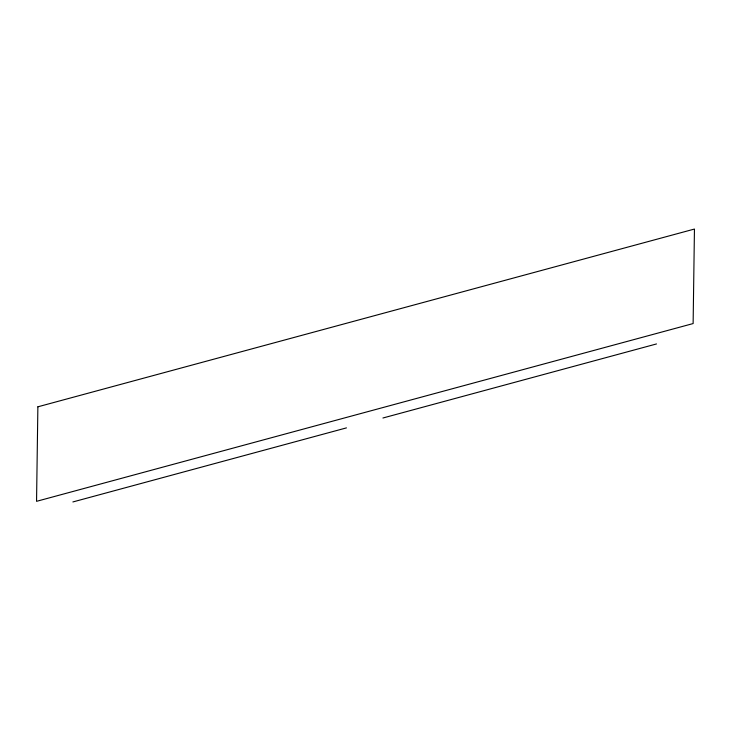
<?xml version="1.0" encoding="UTF-8"?>
<svg xmlns="http://www.w3.org/2000/svg" width="731" height="731" viewBox="0 0 731 731"><rect width="100%" height="100%" fill="white"/><g stroke="black" fill="none" stroke-linecap="round" stroke-linejoin="round"><path stroke-width="1.1" d="M72.881 501.95L346.457 427.882M382.925 418.004L656.502 343.945M37.875 406.811L36.55 501.329L693.125 323.559L694.45 229.05L37.875 406.811"/></g></svg>
